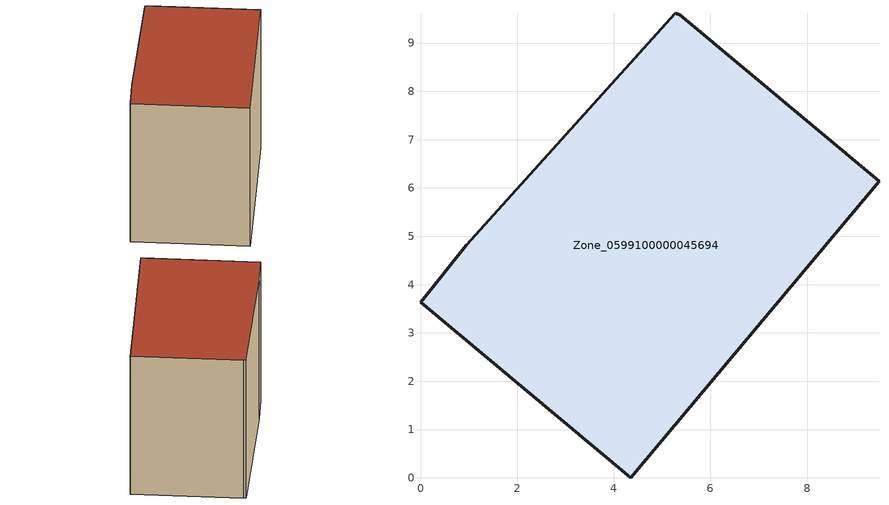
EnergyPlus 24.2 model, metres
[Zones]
Zone_0599100000045694
 floor ground (C_G): 9.49,6.14 4.35,0 0,3.64 0.95,4.82 5.27,9.62 5.37,9.58 z0
 wall outside (C_F): 4.35,0 9.49,6.14 5.37,9.58 5.27,9.62 0.95,4.82 0,3.64 4.35,0 z0:7.97
 roof outside (C_R): 5.27,9.62 0.95,4.82 0,3.64 4.35,0 9.49,6.14 5.37,9.58 z7.97
[BUILDING]
Pand.0599100000045694: North Axis=0; Terrain=City; Loads Convergence Tolerance Value=0.04; Temperature Convergence Tolerance Value=0.4; Solar Distribution=FullExterior; Maximum Number of Warmup Days=25; Minimum Number of Warmup Days=1
[Site:Location]
Rotterdam.The.Hague.AP_ZH_NLD Design_Conditions: Latitude=51.96; Longitude=4.45; Time Zone=1; Elevation=-4.5
[SITE:GROUNDTEMPERATURE:BUILDINGSURFACE]
18, 18, 18, 18, 18, 18, 18, 18, 18, 18, 18, 18
[MATERIAL] Thermal Absorptance=0.9; Solar Absorptance=0.7; Visible Absorptance=0.7
Name | Roughness | Thickness | Conductivity | Density | Specific Heat
G.TI.1946 | MediumSmooth | 0.15 | 1 | 540 | 1210
F.TI.1946 | Rough | 0.3 | 0.857143 | 1920 | 840
R.TI.1946 | MediumRough | 0.2 | 0.1 | 1500 | 1000
[CONSTRUCTION]
C_G: G.TI.1946
C_F: F.TI.1946
C_R: R.TI.1946
[ZONE]
Zone_0599100000045694: Type=1; Multiplier=1; Ceiling Height=Autocalculate; Volume=Autocalculate; Floor Area=autocalculate; Part of Total Floor Area=Yes
[ZONEINFILTRATION:DESIGNFLOWRATE]
Infil_Zone_0599100000045694: Zone or ZoneList or Space or SpaceList=Zone_0599100000045694; Schedule=AlwaysOn; Design Flow Rate Calculation Method=Flow/Area; Flow Rate per Floor Area=0.003; Constant Term Coefficient=1; Temperature Term Coefficient=0; Velocity Term Coefficient=0; Velocity Squared Term Coefficient=0
[HVACTEMPLATE:ZONE:IDEALLOADSAIRSYSTEM]
Zone_0599100000045694: Maximum Heating Supply Air Temperature=50; Minimum Cooling Supply Air Temperature=13; Maximum Heating Supply Air Humidity Ratio=0.0156; Minimum Cooling Supply Air Humidity Ratio=0.0077; Heating Limit=NoLimit; Cooling Limit=NoLimit; Dehumidification Control Type=ConstantSensibleHeatRatio; Cooling Sensible Heat Ratio=0.7; Dehumidification Setpoint=60; Humidification Control Type=None; Humidification Setpoint=30; Outdoor Air Method=None; Outdoor Air Flow Rate per Person=0.00944; Outdoor Air Flow Rate per Zone Floor Area=0; Outdoor Air Flow Rate per Zone=0; Demand Controlled Ventilation Type=None; Outdoor Air Economizer Type=NoEconomizer; Heat Recovery Type=None; Sensible Heat Recovery Effectiveness=0.7; Latent Heat Recovery Effectiveness=0.65
[ZONECONTROL:THERMOSTAT]
ThermostatControl_Zone_0599100000045694: Zone or ZoneList=Zone_0599100000045694; Control Type Schedule=DualSetpointControlType; Control 1=Thermostat_Zone_0599100000045694; Temperature Difference Between Cutout And Setpoint=0
[THERMOSTATSETPOINT:DUALSETPOINT]
Thermostat_Zone_0599100000045694: Heating Setpoint Temperature Schedule=HeatingSetpoint_Zone_0599100000045694; Cooling Setpoint Temperature Schedule=CoolingSetpoint_Zone_0599100000045694
[SCHEDULE:COMPACT]
HeatingSetpoint_Zone_0599100000045694: Through: 12/31, For: AllDays, Until: 24:00, 21
CoolingSetpoint_Zone_0599100000045694: Through: 12/31, For: AllDays, Until: 24:00, 24
DualSetpointControlType: Through: 12/31, For: AllDays, Until: 24:00, 4
AlwaysOn: Through: 12/31, For: AllDays, Until: 24:00, 1
